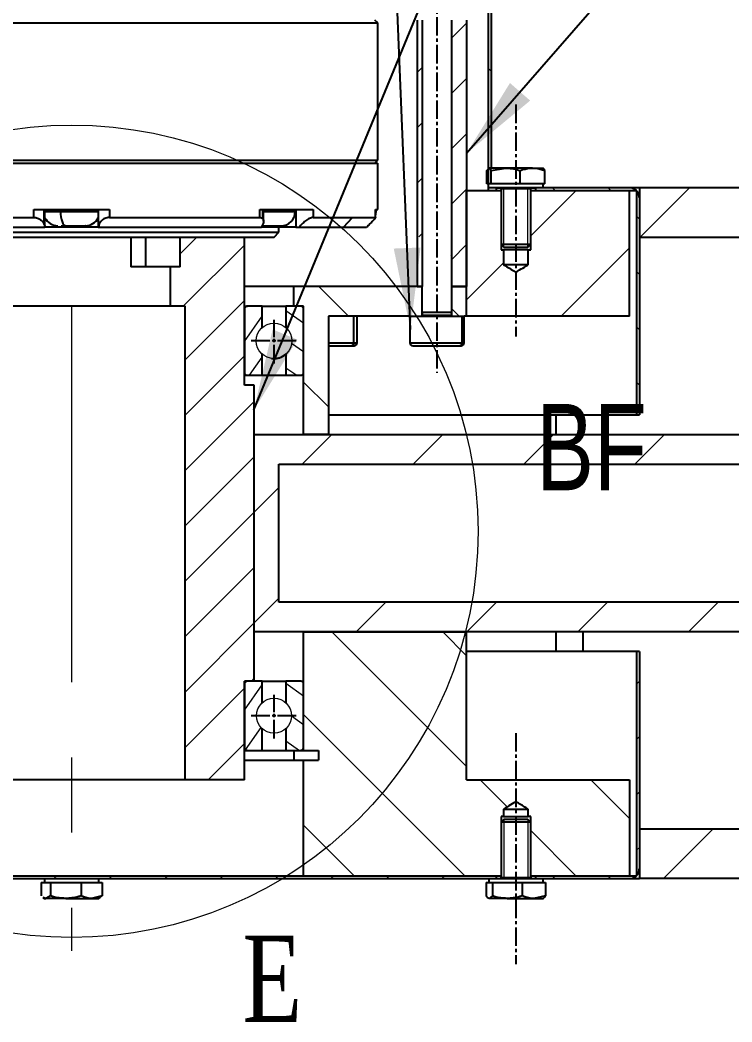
# Model space of a CAD drawing. Header units: millimetres. Extents: x -15 to 1174, y 15 to 856.
# Drawn here: x 332.3 to 361.14, y 386.44 to 427.05 of the extents above; entities that cross this region are included whole.
import ezdxf

# ---------------------------------------------------------------- set-up
doc = ezdxf.new("R2010")
doc.units = ezdxf.units.MM
doc.linetypes.add('CENTER2', pattern=[1.125, 0.75, -0.125, 0.125, -0.125])
doc.linetypes.add('CENTERX2', pattern=[20.319999999999997, 12.7, -2.54, 2.54, -2.54])
doc.layers.get('0').update_dxf_attribs({"lineweight": 25})
doc.layers.add('netmanh', color=7, linetype='Continuous', lineweight=15)
doc.styles.add('SLDTEXTSTYLE0', font='TXT', dxfattribs={"width": 0.75})
doc.dimstyles.new('SLDDIMSTYLE0', dxfattribs={"dimtxt": 0.18, "dimasz": 3.302, "dimexe": 0, "dimexo": 0.0625, "dimgap": 0, "dimtad": 0, "dimtih": 1, "dimtoh": 1, "dimdec": 0, "dimrnd": 1e-09, "dimzin": 0, "dimdsep": 46, "dimtxsty": 'Standard', "dimsah": 1, "dimcen": 0.09, "dimadec": 0, "dimazin": 0, "dimtfac": 3.302, "dimtdec": 0, "dimtofl": 0, "dimtmove": 0, "dimatfit": 3, "dimfxl": 1, "dimfrac": 2, "dimtolj": 1, "dimtzin": 0, "dimarcsym": 0})
pattern_1 = [(55, (-5.219916943133285e-08, 7.827604668214576), (-0.7802423221852646, 0.5463315556243713), [])]
pattern_2 = [(145, (-5.219916943133285e-08, 7.827604668214576), (-0.5463315556243713, -0.7802423221852646), [])]

# ---------------------------------------------------------------- blocks, each defined once
blk = doc.blocks.new('SW_HATCH_1')
at = {"color": 0, "linetype": 'Continuous', "lineweight": 18}
for p, q in [((194.4983882761904, 44.07909824828062), (195.0987067140868, 44.67941668617694)), ((193.0987049555251, 42.67941492761503), (193.2990499745497, 42.87975994663957)), ((196.0987074566513, 42.73173483730641), (195.9787073728625, 42.85173492109512)), ((194.4983882911617, 41.83403423298471), (195.0987067290582, 42.43435267088107)), ((193.0987049704965, 40.43435091231941), (193.2990499895212, 40.63469593134423)), ((194.4983883061331, 39.58897021768885), (195.0987067440297, 40.18928865558561)), ((193.0987049854679, 38.18928689702371), (193.2990500044926, 38.38963191604837)), ((194.4983883211047, 37.34390620239321), (195.0987067590012, 37.94422464028981)), ((197.6983883299504, 36.05377815070606), (199.524611509794, 37.88000133054993)), ((198.7053769386038, 37.88000132508679), (198.585376939404, 38.00000132428653)), ((200.9504409538992, 37.88000134005835), (200.8304409546995, 38.00000133925809)), ((202.1347395877407, 36.00000134796031), (204.1347396010782, 38.00000136129756)), ((202.0987105419792, 36.7317317519784), (201.9787104959253, 36.85173179803223)), ((193.1693815823147, 36.01489946360313), (193.2990500194639, 36.14456790075226)), ((183.4989358766266, 35.32470987898829), (184.1742257941096, 35.99999979646906)), ((183.6192898206757, 33.19999979276824), (186.0986908269121, 35.67940079900793)), ((194.4983883360761, 35.09884218709698), (195.0987067739726, 35.69916062499347)), ((198.9347395663951, 32.80000132661625), (201.6987103970749, 35.56397215729582)), ((195.0987067889461, 33.45409660970172), (196.5991162443637, 34.95450606511944)), ((202.0987105569506, 34.4866677067399), (201.9787105108967, 34.60666775279371)), ((190.3149928129519, 32.80000126913474), (189.1149928209542, 34.00000126113244)), ((183.6986760662191, 31.03432200804751), (186.0986908418836, 33.43433678371201)), ((194.8051208435436, 32.80000129907762), (194.5083937760402, 33.09672836658099)), ((202.0987105719221, 32.24160366150121), (201.978710525868, 32.36160370755522)), ((183.6986760811906, 28.78925799275143), (186.098690856855, 31.18927276841586)), ((189.4987001391078, 29.12616588244429), (188.4986981024367, 30.12616791911539)), ((202.0987105868936, 29.99653961626225), (201.9787105408396, 30.1165396623161)), ((183.698676096162, 26.54419397745539), (186.498692401623, 29.34421028291634)), ((188.4446114359131, 26.80000125666647), (189.6446114439155, 28.00000126466885)), ((192.9347395263901, 26.80000128660927), (194.1347395343923, 28.00000129461158)), ((197.4248676168677, 26.80000131655218), (198.6248676248699, 28.00000132455448)), ((201.9149957073453, 26.80000134649511), (203.1149957153475, 28.00000135449737)), ((183.6986761111333, 24.29912996215955), (186.4986924165944, 27.09914626762059)), ((186.4986924315643, 24.85408225232173), (187.498695617526, 25.85408543828329)), ((183.6986761261048, 22.05406594686392), (186.4986924315658, 24.85408225232496)), ((183.6986761410762, 19.80900193156772), (186.4986924465373, 22.60901823702905)), ((186.4986924615071, 20.36395422173037), (187.498695647469, 21.36395740769221)), ((190.6248675715214, 20.00000127120581), (191.8248675795236, 21.20000127920805)), ((195.1149956619987, 20.00000130114853), (196.3149956700009, 21.20000130915082)), ((199.6051237524765, 20.00000133109153), (200.8051237604786, 21.20000133909371)), ((204.0952518429534, 20.00000136103433), (205.2952518509556, 21.2000013690366)), ((183.6986761560478, 17.56393791627229), (186.4986924615087, 20.36395422173327)), ((195.0987069150376, 14.54590298544533), (189.6446086358187, 20.00000126466423)), ((195.0987068850947, 19.03603107592302), (194.1347366664108, 20.000001294607)), ((186.3798020812236, 17.99999981117723), (186.4986924764802, 18.11889020643734)), ((201.9787106224171, 17.88346014050018), (202.0987106668705, 18.00346018495348)), ((183.6986761710192, 15.31887390097631), (186.0986909466836, 17.71888867664088)), ((195.0344805393414, 10.12000130060708), (188.4986981922654, 16.65578364768277)), ((184.624866099788, 13.99999979947428), (186.0986909616552, 15.47382466134503)), ((201.9787106373884, 15.63839612520411), (202.0987106818421, 15.7583961696578)), ((196.7403027703122, 12.90430713017077), (195.6446085958071, 14.00000130467586)), ((201.6987105513062, 12.43602740971154), (200.1347366263992, 14.00000133461865)), ((201.97871065236, 13.3933321099081), (202.0987106968134, 13.51333215436147)), ((190.5443525087497, 10.12000127066421), (188.4986982222082, 12.16565555720561)), ((199.5246085699332, 10.1200013305499), (197.6983884896693, 11.94622141081358)), ((203.0755079572227, 10.00000135423411), (205.0755079705592, 12.00000136757103)), ((201.9787106673312, 11.14826809461234), (202.0987107117848, 11.26826813906601)), ((178.37980345959, 10.00000118954373), (178.4998034603902, 10.12000119034396)), ((180.6248675048288, 10.00000120451517), (180.7448675056288, 10.12000120531529)), ((182.8699315500673, 10.0000012194866), (182.9899315508674, 10.12000122028678)), ((185.1149955953059, 10.00000123445799), (185.2349955961063, 10.12000123525827)), ((187.3600596405445, 10.00000124942945), (187.4800596413448, 10.12000125022971)), ((189.6051236857837, 10.00000126440091), (189.725123686584, 10.12000126520117)), ((191.8501877310222, 10.00000127937237), (191.9701877318223, 10.12000128017256)), ((194.0952517762608, 10.00000129434383), (194.215251777061, 10.12000129514401)), ((198.5853798667385, 10.00000132428659), (198.7053798675387, 10.12000132508681)), ((200.8304439119768, 10.00000133925809), (200.9504439127771, 10.12000134005836))]:
    blk.add_line(p, q, dxfattribs=at)
blk = doc.blocks.new('*U50')
at = {"color": 0, "linetype": 'CENTER2', "transparency": 16777216}
blk.add_line((-3.12089074884431e-08, 4.680000000000007), (3.120896433186196e-08, -4.680000000000007), dxfattribs=at)
blk = doc.blocks.new('*U51')
at = {"color": 0, "linetype": 'CENTER2', "transparency": 16777216}
blk.add_line((-5.933393703693555e-08, 8.89749999999998), (5.933388019351669e-08, -8.897500000000036), dxfattribs=at)
blk = doc.blocks.new('*U52')
at = {"color": 0, "linetype": 'CENTER2', "transparency": 16777216}
blk.add_line((-3.130899811283565e-08, 4.694999999999993), (3.130905495625451e-08, -4.694999999999993), dxfattribs=at)
blk = doc.blocks.new('*U55')
at = {"color": 0, "linetype": 'CENTER2', "transparency": 16777216}
for p, q in [((0, 0.1420016143087886), (0, 0.8442973137208853)), ((-0.9242870429967307, 0), (-0.1420016143087885, 0)), ((0.1420016143087886, 0), (0.9242870429967307, 0)), ((0, -0.9242870429967307), (0, -0.1420016143087885))]:
    blk.add_line(p, q, dxfattribs=at)
at = {"color": 0, "linetype": 'Continuous', "transparency": 16777216}
for p, q in [((-0.0710008071543943, 0), (0.0710008071543943, 0)), ((0, -0.0710008071543943), (0, 0.0710008071543943))]:
    blk.add_line(p, q, dxfattribs=at)
blk = doc.blocks.new('*U56')
at = {"color": 0, "linetype": 'CENTER2', "transparency": 16777216}
for p, q in [((0, 0.1420016143087886), (0, 0.8442973137208853)), ((-0.9242870429967307, 0), (-0.1420016143087885, 0)), ((0.1420016143087886, 0), (0.9242870429967307, 0)), ((0, -0.9242870429967307), (0, -0.1420016143087885))]:
    blk.add_line(p, q, dxfattribs=at)
at = {"color": 0, "linetype": 'Continuous', "transparency": 16777216}
for p, q in [((-0.0710008071543943, 0), (0.0710008071543943, 0)), ((0, -0.0710008071543943), (0, 0.0710008071543943))]:
    blk.add_line(p, q, dxfattribs=at)

msp = doc.modelspace()

# ---------------------------------------------------------------- hatches: boundary and pattern name
at = {"layer": 'netmanh'}
h = msp.add_hatch(dxfattribs=at)
h.set_pattern_fill('ANSI31', color=256, scale=0.3, angle=10)
h.set_pattern_definition(pattern_1)
edge = h.paths.add_edge_path()
edge.add_spline(control_points=[(341.3923607599484, 412.7668085531325), (341.3932870849884, 412.7554314359406), (341.39490048869, 412.7356156237793), (341.4079983757425, 412.7047378635096), (341.4299931716363, 412.6763534302605), (341.4645838318855, 412.6542808500025), (341.4938257223897, 412.6471820648711), (341.5098075573989, 412.6468600134033), (341.5123612385663, 412.6468085539327)], knot_values=[0, 0, 0, 0, 0.1810804035291922, 0.3153923091315161, 0.5299909788784848, 0.7445896234330904, 0.9591888748542879, 1, 1, 1, 1], degree=3, periodic=0)
edge.add_line((341.5123612385664, 412.6468085539327), (342.112363404837, 412.6468085579339))
edge.add_line((342.112363404837, 412.6468085579339), (342.112363399077, 413.5105451740166))
edge.add_arc((342.5923891018155, 414.0468085611349), 0.7197243192036336, 180, 228.1673065642673, ccw=False)
edge.add_arc((342.5923891018155, 414.0468085611349), 0.7197243192036337, 131.8326941998871, 180, ccw=False)
edge.add_line((342.1123633919249, 414.5830719418511), (342.1123633861648, 415.4468085579339))
edge.add_line((342.1123633861648, 415.4468085579339), (341.5123612198943, 415.4468085539327))
edge.add_spline(control_points=[(341.5123612198943, 415.4468085539327), (341.5043903857448, 415.4463359007314), (341.482975706078, 415.4450660566087), (341.4545699781736, 415.4336454299421), (341.4261438105788, 415.4124954733886), (341.4043197283826, 415.3839458299283), (341.3935054415714, 415.3521368038793), (341.3926294758787, 415.3327546915259), (341.3923607428768, 415.3268085531325)], knot_values=[0, 0, 0, 0, 0.1271953383486719, 0.3417267722267673, 0.4759997344293597, 0.6905294123276, 0.9050591127815247, 1, 1, 1, 1], degree=3, periodic=0)
edge.add_line((341.3923607428768, 415.3268085531325), (341.3923607599484, 412.7668085531325))
h = msp.add_hatch(dxfattribs=at)
h.set_pattern_fill('ANSI31', color=256, scale=0.3, angle=100)
h.set_pattern_definition(pattern_2)
edge = h.paths.add_edge_path()
edge.add_spline(control_points=[(343.7923679812966, 415.3268085691371), (343.7922953799591, 415.3298585693687), (343.7919031651098, 415.3463356126483), (343.785527280943, 415.3710365862094), (343.7679821132949, 415.4018572726133), (343.7423481677827, 415.4269690863269), (343.7075775566047, 415.4439911344061), (343.6832386186207, 415.4459386959962), (343.6723677074959, 415.4468085683369)], knot_values=[0, 0, 0, 0, 0.04874320284186066, 0.2633258366719799, 0.3976289661651952, 0.6122124333972068, 0.8267958867127856, 1, 1, 1, 1], degree=3, periodic=0)
edge.add_line((343.6723677074958, 415.4468085683369), (343.3923670421842, 415.4468085664697))
edge.add_line((343.3923670421842, 415.4468085664697), (343.0723662292676, 415.4468085643358))
edge.add_line((343.0723662292676, 415.4468085643358), (343.0723662350247, 414.5834853275376))
edge.add_arc((342.5923891017877, 414.0468085611599), 0.7200000000000087, 48.134887136054886, 48.1921264135118, ccw=False)
edge.add_arc((342.592389197, 414.0471787141657), 0.7197243192036337, -0.029467126239126173, 48.11522703473207, ccw=False)
edge.add_arc((342.5923891018155, 414.0468085611349), 0.7197243192036336, -48.17249488473601, 0, ccw=False)
edge.add_line((343.07236624218, 413.5105017083159), (343.0723662479397, 412.6468085643357))
edge.add_line((343.0723662479396, 412.6468085643357), (343.672367726168, 412.646808568337))
edge.add_spline(control_points=[(343.672367726168, 412.646808568337), (343.6724665050508, 412.646808648664), (343.6859959349658, 412.6468196508079), (343.7131642291635, 412.6515118494066), (343.7489904862795, 412.6714827257761), (343.7728487618157, 412.6984524896351), (343.7883008090511, 412.7303589990976), (343.7923297665433, 412.7527143624714), (343.7923670972308, 412.766476363768), (343.7923679983681, 412.7668085691371)], knot_values=[0, 0, 0, 0, 0.001578958306334953, 0.2162649056657461, 0.4309508479785482, 0.6456364867927523, 0.7800049011141381, 0.9946894676537181, 1, 1, 1, 1], degree=3, periodic=0)
edge.add_line((343.7923679983683, 412.7668085691414), (343.7923679812966, 415.3268085691374))
h = msp.add_hatch(dxfattribs=at)
h.set_pattern_fill('ANSI31', color=256, scale=0.3, angle=10)
h.set_pattern_definition(pattern_1)
edge = h.paths.add_edge_path()
edge.add_spline(control_points=[(327.3924175450454, 400.1268084597725), (327.3914534555207, 400.1382695479388), (327.3893563108055, 400.1632003866889), (327.3715118445427, 400.1983139711573), (327.3424620699291, 400.2269448700498), (327.3076352585272, 400.2439884266767), (327.283303128924, 400.2459374723445), (327.272434960788, 400.2468070272569)], knot_values=[0, 0, 0, 0, 0.1826499615376712, 0.3973110295236437, 0.6119724438483003, 0.8266346592554193, 0.9999049039311774, 0.9999049039311774, 0.9999049039311774, 0.9999049039311774], degree=3, periodic=0)
edge.add_line((327.2724349607878, 400.2468070272569), (326.9924160118572, 400.2468070253896))
edge.add_line((326.9924160118572, 400.2468070253896), (326.6724149001569, 400.246808454971))
edge.add_line((326.6724149001569, 400.246808454971), (326.6724149060042, 399.3699719093524))
edge.add_arc((326.1924029704149, 398.8468084517701), 0.7100080715439431, 0, 47.463055728941924, ccw=False)
edge.add_arc((326.1924029704149, 398.8468084517701), 0.710008071543943, -47.46305496477828, 0, ccw=False)
edge.add_line((326.6724149129817, 398.3236450005897), (326.672414918829, 397.446808454971))
edge.add_line((326.672414918829, 397.446808454971), (327.2724170850996, 397.4468084589722))
edge.add_spline(control_points=[(327.2724170850996, 397.4468084589722), (327.2750303656843, 397.4468623273636), (327.2910718080691, 397.4471929947641), (327.3203645510966, 397.4543485934841), (327.3549123579083, 397.4764925902366), (327.3800295639268, 397.5088817483684), (327.3911939750308, 397.5409022792175), (327.3921230857537, 397.5605737112019), (327.392417562117, 397.5668084597724)], knot_values=[0, 0, 0, 0, 0.04177469581402827, 0.2564310851087662, 0.4710874092444948, 0.6857431617780547, 0.9003980811128233, 1, 1, 1, 1], degree=3, periodic=0)
edge.add_line((327.392417562117, 397.5668084597724), (327.3924175450454, 400.1268084597725))
edge = h.paths.add_edge_path()
edge.add_line((342.1123634875277, 400.2468085579339), (341.7923623758274, 400.2468085557999))
edge.add_line((341.7923623758273, 400.2468085557999), (341.7923623758273, 400.2468071240845))
edge.add_line((341.7923623758273, 400.2468071240845), (341.5122918685895, 400.2468071222168))
edge.add_spline(control_points=[(341.51229186859, 400.2468071222168), (341.5097017390934, 400.2467537236838), (341.4936835863341, 400.2464183968065), (341.4644138552601, 400.2392684194207), (341.4298660484482, 400.2171244226683), (341.4047488424297, 400.1847352645366), (341.393584431326, 400.1527147336874), (341.3926553206029, 400.133043301703), (341.3923608442396, 400.1268085531325)], knot_values=[0.0003700794232420866, 0.0003700794232420866, 0.0003700794232420866, 0.0003700794232420866, 0.04177469581402695, 0.256431085108795, 0.4710874092444167, 0.685743161778085, 0.9003980811127293, 1, 1, 1, 1], degree=3, periodic=0)
edge.add_line((341.3923608441636, 400.1268085518213), (341.3923608612352, 397.5668085539743))
edge.add_spline(control_points=[(341.3923608613112, 397.5668085531324), (341.3933249508358, 397.5553474649662), (341.395422095551, 397.530416626216), (341.413266561814, 397.4953030417475), (341.4423163364274, 397.466672142855), (341.4771486438907, 397.4496258965639), (341.5014872068914, 397.4476785855415), (341.512361339929, 397.4468085539327)], knot_values=[0, 0, 0, 0, 0.1826499615376131, 0.3973110295235907, 0.6119724438480322, 0.8266346592555929, 1, 1, 1, 1], degree=3, periodic=0)
edge.add_line((341.512361339929, 397.4468085539327), (342.1123635061996, 397.4468085579338))
edge.add_line((342.1123635061997, 397.4468085579338), (342.1123635003525, 398.3236451035527))
edge.add_arc((342.5923649184149, 398.8468085611348), 0.7100009610494482, 180, 227.463681119651, ccw=False)
edge.add_arc((342.5923649184149, 398.8468085611348), 0.7100009610494481, 132.5363196445205, 180, ccw=False)
edge.add_line((342.1123634933749, 399.3699720123149), (342.1123634875277, 400.2468085579339))
h = msp.add_hatch(dxfattribs=at)
h.set_pattern_fill('ANSI31', color=256, scale=0.3, angle=100)
h.set_pattern_definition(pattern_2)
edge = h.paths.add_edge_path()
edge.add_spline(control_points=[(343.7923680826593, 400.1268085691372), (343.7914039917064, 400.1382696767681), (343.7893068441429, 400.163200554783), (343.7714623539858, 400.1983141847446), (343.7424125530365, 400.2269450857171), (343.7075803110964, 400.2439912542945), (343.6832418514823, 400.2459385480022), (343.6723678088588, 400.2468085683369)], knot_values=[0, 0, 0, 0, 0.1826504270879364, 0.3973119931997607, 0.611973747585599, 0.8266359467807852, 1, 1, 1, 1], degree=3, periodic=0)
edge.add_line((343.6723678088588, 400.2468085683369), (343.0723663306303, 400.2468085643358))
edge.add_line((343.0723663306303, 400.2468085643358), (343.0723663364774, 399.3699720187167))
edge.add_arc((342.5923649184149, 398.8468085611348), 0.7100009610494482, 0, 47.46368111963801, ccw=False)
edge.add_arc((342.5923649184149, 398.8468085611348), 0.7100009610494481, -47.46368035546021, 0, ccw=False)
edge.add_line((343.0723663434551, 398.3236451099548), (343.0723663493025, 397.4468085643357))
edge.add_line((343.0723663493025, 397.4468085643357), (343.6723678275308, 397.4468085683369))
edge.add_spline(control_points=[(343.6723678275308, 397.4468085683369), (343.6749811597513, 397.4468624389824), (343.6910226126518, 397.4471931139022), (343.7203153140937, 397.4543487540765), (343.7548629937808, 397.4764927381796), (343.7799801209759, 397.508881860563), (343.7911445121727, 397.5409023723807), (343.7920736229451, 397.5605738101231), (343.792368099731, 397.5668085691371)], knot_values=[0, 0, 0, 0, 0.04177555592739293, 0.2564314661374318, 0.4710873107138844, 0.685742808207448, 0.9003978313681137, 1, 1, 1, 1], degree=3, periodic=0)
edge.add_line((343.792368099731, 397.5668085691371), (343.7923680826594, 400.1268085691369))

# ---------------------------------------------------------------- linework, layer by layer
at = {"color": 7, "linetype": 'Continuous', "lineweight": 25}
for p, q in [((351.2723771178541, 448.1268086190184), (351.272377304575, 420.1268086190183)), ((351.3923772027099, 447.8468086198186), (351.3923773814283, 421.0468086198185)), ((329.4720706027338, 426.9268084736414), (346.7923890159242, 426.9268085891429)), ((346.792389015924, 426.9268085891431), (346.6723890151233, 427.0468085883433)), ((346.7923890530014, 421.3668085891426), (346.7923890159242, 426.9268085891429)), ((348.3923748399434, 427.0468085998127), (348.3923749119643, 416.2468085998127)), ((348.5927198603041, 427.0468086011489), (348.5927199323251, 416.2468086011488)), ((349.7920581700092, 427.0368086091466), (349.8020635965531, 427.0468086092134)), ((349.7920582419634, 416.2468086091467), (349.7920581700092, 427.0368086091466)), ((350.3923766118423, 427.0468086131499), (350.3923766838633, 416.2468086131499)), ((329.4720706398109, 421.3668084736411), (346.7923890530014, 421.3668085891426)), ((329.472070640611, 421.2468084736412), (346.7923890538018, 421.2468085891426)), ((346.6723890538017, 421.2468085883424), (346.7923890530014, 421.3668085891426)), ((346.7923890663386, 419.3668085891427), (346.7923890538017, 421.2468085891426)), ((351.2181722194108, 420.948560581432), (351.3020176322128, 421.0468086192159)), ((351.2181722230235, 420.4068086186568), (351.2181722194108, 420.948560581432)), ((351.9729714638602, 421.0468086236904), (351.3020176322128, 421.0468086192159)), ((351.3858630463254, 420.9485605825503), (351.9729714638602, 421.0468086236904)), ((351.3858630499381, 420.406808619775), (351.3858630463254, 420.9485605825503)), ((353.0633428867829, 421.0468086309614), (351.9729714638602, 421.0468086236904)), ((352.560079886318, 420.4068086276054), (352.5600798827054, 420.9485605903807)), ((353.0633428867829, 421.0468086309614), (353.4923878024834, 421.0468086338226)), ((353.5666058921709, 420.9485605970928), (353.4827604780583, 421.0468086337584)), ((353.5666058957836, 420.4068086343175), (353.5666058921709, 420.9485605970928)), ((351.2722060326636, 420.4068086190171), (351.2181722230235, 420.4068086186568)), ((351.3020176364807, 420.4068086192159), (351.2853288966157, 420.4068086191046)), ((351.3858630499381, 420.406808619775), (351.3020176364807, 420.4068086192159)), ((351.9729714681281, 420.4068086236903), (351.3858630499381, 420.406808619775)), ((352.560079886318, 420.4068086276054), (351.9729714681281, 420.4068086236903)), ((353.0633428910508, 420.4068086309615), (352.560079886318, 420.4068086276054)), ((353.5666058957836, 420.4068086343175), (353.0633428910508, 420.4068086309615)), ((353.4923890604705, 420.2468086338226), (353.4923890594035, 420.4068086338226)), ((350.392376691866, 415.0468086131499), (350.3923766579895, 420.1268086131499)), ((351.7827144796167, 420.1268086224216), (350.3923766579895, 420.1268086131499)), ((351.5926371659317, 420.1268086211541), (351.272377304575, 420.1268086190183)), ((353.4923890604706, 420.2468086338226), (351.2923890604706, 420.2468086191518)), ((351.5926371651981, 420.236808621154), (351.5926371659317, 420.1268086211541)), ((351.7788465736478, 420.2368086223958), (351.5926371651981, 420.2368086211541)), ((351.7827144796167, 420.1268086224216), (351.79271990629, 420.1168086224883)), ((351.7923890612708, 420.1268086224861), (351.7827144796167, 420.1268086224216)), ((351.7923890607373, 420.2068086224861), (351.7923890613375, 420.1168086224861)), ((352.9923890607372, 420.2068086304884), (351.7923890607373, 420.2068086224861)), ((351.79271990629, 420.1168086224883), (351.792719922228, 417.7268086224883)), ((352.9920582163968, 420.1168086304862), (353.0020636429368, 420.1268086305529)), ((352.9920582323347, 417.7268086304862), (352.9920582163968, 420.1168086304862)), ((352.9923890613375, 420.1168086304884), (352.9923890607373, 420.2068086304884)), ((353.0020636429368, 420.126808630553), (352.9923890612708, 420.1268086304884)), ((356.9923802801883, 420.1268086571627), (353.0020636429368, 420.1268086305529)), ((353.1921409558763, 420.2368086318205), (353.0059315474267, 420.2368086305788)), ((353.1921409566099, 420.1268086318205), (353.1921409558763, 420.2368086318205)), ((357.272380387626, 420.12680865903), (353.1921409566099, 420.1268086318205)), ((356.9923802793645, 420.2468086571628), (353.4922086339001, 420.2468086338214)), ((356.9923803140648, 415.0468086571627), (356.9923802801883, 420.1268086571627)), ((357.3923804320794, 420.2468086598327), (357.0270676340091, 420.2468086573966)), ((357.272380387626, 420.12680865903), (357.2723804481768, 411.04680865903)), ((453.1923890604697, 420.2468092986847), (357.3923804320794, 420.2468086598327)), ((357.3923804320794, 420.2468086598327), (357.3923804454167, 418.2468086598327)), ((357.3923804347469, 419.8468086598302), (357.3923804934306, 411.0468086598303)), ((332.8640238276545, 419.3668084962608), (335.920754301735, 419.3668085166448)), ((332.8640238297885, 419.0468084962607), (332.8640238276545, 419.3668084962608)), ((333.2804879955215, 418.7651467220858), (333.2804879915093, 419.366808499038)), ((333.3133259369296, 418.646808499257), (333.3133259321281, 419.3668084992569)), ((333.3133259326617, 419.286808499257), (333.94003721126, 419.2868085034362)), ((333.94003721126, 419.2868085034362), (333.9400372107266, 419.3668085034362)), ((333.94003721126, 419.2868085034362), (335.4714521979007, 419.2868085136487)), ((335.4714521973672, 419.3668085136486), (335.4714522021686, 418.6468085136486)), ((335.920754301735, 419.3668085166448), (335.920754303869, 419.0468085166448)), ((342.0129387822443, 419.3668085572709), (344.1743736290001, 419.3668085716845)), ((342.0129387843782, 419.0468085572709), (342.0129387822443, 419.3668085572709)), ((342.1342766596931, 418.9991550362295), (342.1342766572412, 419.3668085580801)), ((342.167114601014, 418.8938671819996), (342.1671145978601, 419.3668085582991)), ((342.1671145983936, 419.2868085582991), (343.4519850151032, 419.2868085668673)), ((343.4519850151036, 419.2868085668673), (343.45198501457, 419.3668085668673)), ((343.481547514196, 419.3668085670644), (343.4815475189974, 418.6468085670645)), ((344.1743736290001, 419.3668085716845), (344.1743736311339, 419.0468085716845)), ((346.6978390661096, 419.3668085885122), (346.7923890663386, 419.3668085891427)), ((346.6978390682434, 419.0468085885124), (346.6978390661096, 419.3668085885122)), ((346.7008890682878, 419.0412737798525), (346.7008890661169, 419.3668085885326)), ((346.7008890666505, 419.2868085885323), (346.7323890668719, 419.2868085887424)), ((346.7323890668721, 419.2868085887426), (346.7323890663386, 419.3668085887425)), ((329.4720706552822, 419.0468084736412), (332.8640238297885, 419.0468084962607)), ((335.920754303869, 419.0468085166448), (342.0129387843782, 419.0468085572709)), ((344.174373631134, 419.0468085716846), (345.7744129092848, 419.0468085823545)), ((345.4072508525711, 418.646808579906), (345.7744129092849, 419.0468085823545)), ((345.7744129092848, 419.0468085823545), (346.6978390682434, 419.0468085885124)), ((326.7062565468462, 418.6468084551971), (333.3110425028904, 418.6468084992417)), ((331.0592701474092, 418.4468084842254), (342.7923890724738, 418.4468085624683)), ((333.3133259369297, 418.646808499257), (333.3110425028904, 418.6468084992417)), ((334.8844209109629, 418.6468085097338), (333.3133259369296, 418.646808499257)), ((335.4737356361968, 418.6468085136639), (334.8844209109629, 418.6468085097338)), ((335.4737356361968, 418.6468085136639), (335.4714522021687, 418.6468085136486)), ((335.4737356361968, 418.6468085136639), (342.0785215929719, 418.6468085577084)), ((342.8040168606905, 418.6468085625461), (342.0737626751658, 418.6468085576764)), ((342.5923890738073, 418.2468085611345), (342.7923890724736, 418.4468085624681)), ((342.7923890724738, 418.4468085624684), (342.7923890711401, 418.6468085624684)), ((343.4815475189974, 418.6468085670645), (342.8040168606905, 418.6468085625461)), ((343.4815475189976, 418.6468085670645), (343.6077765733417, 418.6468085679061)), ((343.6077765733417, 418.6468085679061), (345.4072508525711, 418.646808579906)), ((345.4072508525711, 418.646808579906), (346.3435684940721, 418.6468085861497)), ((331.1386301231491, 418.2468084847546), (342.5923890738076, 418.2468085611347)), ((336.7926057221537, 418.2468085224586), (336.792605730156, 417.0468085224585)), ((337.3958058727604, 417.0468085264811), (337.3958058647582, 418.2468085264811)), ((338.7926057786835, 417.0468085357957), (338.7926057706811, 418.2468085357958)), ((341.3923607633401, 412.246807121417), (341.3923607233286, 418.246807121417)), ((351.7923890757269, 417.959008622486), (352.7583638929891, 417.9590086289277)), ((351.7927199206817, 417.9586777775356), (351.9045890764752, 417.8468086232343)), ((352.7583638929891, 417.9590086289277), (352.9923890757269, 417.9590086304884)), ((352.8801890764752, 417.8468086297402), (352.9920582307884, 417.9586777855454)), ((357.3923804454167, 418.2468086598327), (449.9923890738069, 418.2468092773452)), ((349.7372308753903, 417.4971465904439), (349.7372498002078, 417.4971524370691)), ((349.7372498002079, 417.4971465904441), (349.7372498002078, 417.4971524370691)), ((351.792719922228, 417.7268086224883), (351.8927861394172, 417.7268086231556)), ((351.8927861394172, 417.7268086231556), (351.8927861434184, 417.1268086231556)), ((352.8919920151454, 417.7268086298188), (351.8927861394172, 417.7268086231556)), ((351.9045890764752, 417.8468086232343), (352.6899266029094, 417.8468086284714)), ((352.6899266029094, 417.8468086284714), (352.8801890764752, 417.8468086297402)), ((352.8919920191465, 417.1268086298189), (352.8919920151454, 417.7268086298188)), ((352.8919920151454, 417.7268086298188), (352.9920582323347, 417.7268086304862)), ((352.8919920191465, 417.1268086298189), (351.8927861434186, 417.1268086231556)), ((337.3958058727604, 417.0468085264811), (336.7926057301561, 417.0468085224584)), ((338.7926057786835, 417.0468085357956), (337.3958058727604, 417.0468085264811)), ((338.3923394789342, 415.4468071014111), (338.3923394682645, 417.0468085331264)), ((343.3923670368495, 416.2468085664697), (341.3923607366658, 416.2468085531325)), ((343.3923670421842, 415.4468085664697), (343.3923670368495, 416.2468085664697)), ((348.5827145057146, 416.246808601082), (343.3923670368495, 416.2468085664697)), ((348.3923749119643, 416.2468085998127), (348.5927199323251, 416.2468086011488)), ((348.5827145057146, 416.246808601082), (348.5827145135401, 415.0733564535469)), ((349.7920582419634, 416.2468086091467), (350.3923766838633, 416.2468086131499)), ((349.8020636763996, 415.073356461676), (349.8020636685743, 416.2468086092134)), ((350.3923766838637, 416.2468086131499), (349.8020636685743, 416.2468086092134)), ((350.392376691866, 415.0468086131499), (350.3923766838637, 416.2468086131499)), ((338.3923394789342, 415.4468071014111), (330.3924387060249, 415.4468070480629)), ((338.9923459503315, 415.4468071054122), (338.3923394789342, 415.4468071014111)), ((338.9923460783685, 396.2468071054122), (338.9923459503315, 415.4468071054122)), ((341.3923607420006, 415.4468085531325), (341.5123612198943, 415.4468085539327)), ((342.1123633861648, 415.4468085579339), (341.5123612198943, 415.4468085539327)), ((342.1123633919249, 414.5830719418511), (342.1123633861648, 415.4468085579339)), ((342.1123633861648, 415.4468085579339), (343.0723662292676, 415.4468085643358)), ((343.0723662292676, 415.4468085643358), (343.0723662350272, 414.5831154203557)), ((343.6723677074959, 415.4468085683369), (343.0723662292676, 415.4468085643358)), ((343.7923679804964, 415.4468085691371), (343.3923670421842, 415.4468085664697)), ((343.7923680151732, 410.2468085691372), (343.7923679804964, 415.4468085691371)), ((341.3923607428768, 415.3268085531325), (341.3923607599484, 412.7668085531325)), ((343.7923679983681, 412.7668085691371), (343.7923679812966, 415.3268085691371)), ((344.7923700131662, 415.0468085758057), (344.7923700451755, 410.2468085758057)), ((348.0925695211977, 415.0468085978134), (344.7923700131662, 415.0468085758057)), ((345.8250503168863, 413.9668085826922), (345.8250503096845, 415.0468085826922)), ((345.9575694653073, 413.9668085835767), (345.9575694581052, 415.0468085835766)), ((348.0923890951466, 415.0468085978129), (348.0923891023488, 413.9668085978129)), ((348.0923890951467, 415.0468085978122), (350.2162134776917, 415.0468086119751)), ((348.5841112613427, 415.0798626739847), (348.5827145135337, 415.074305111671)), ((348.606989094061, 415.2096093158103), (348.584111261343, 415.0798626739847)), ((348.584111261343, 415.0798626739847), (349.7585433470935, 415.0798626818166)), ((348.606989094061, 415.2096093158106), (348.6069890940646, 415.2090685880256)), ((348.6070755742408, 415.2096093158109), (349.7777890940611, 415.2096093236179)), ((349.7585433470935, 415.0798626818166), (349.8006669285095, 415.0798626820973)), ((349.8006669285095, 415.0798626820974), (349.7777890940609, 415.2096093236179)), ((349.8020636763933, 415.0743051197998), (349.8006669285093, 415.0798626820973)), ((350.2162134776917, 415.0468086119751), (350.2923890951467, 415.0468086124831)), ((350.2162134848935, 413.9668086119751), (350.2162134776917, 415.0468086119751)), ((350.392376691866, 415.0468086131499), (350.2922086690959, 415.0468086124819)), ((350.2923891023487, 413.9668086124839), (350.2923890951466, 415.0468086124837)), ((356.9923803140648, 415.0468086571627), (350.392376691866, 415.0468086131499)), ((344.7923700203684, 413.9668085758057), (345.8250503168863, 413.9668085826922)), ((344.7923700211686, 413.8468085758058), (345.71950695206, 413.8468085819886)), ((345.71950695206, 413.8468085819886), (345.8375694661077, 413.8468085827758)), ((345.8250503168863, 413.9668085826922), (345.9575694653073, 413.966808583576)), ((348.0923891023488, 413.9668085978122), (350.2162134848935, 413.9668086119751)), ((348.212389103149, 413.8468085986124), (350.1045235530528, 413.8468086112305)), ((350.1045235530528, 413.8468086112305), (350.172389103149, 413.8468086116829)), ((350.2162134848935, 413.9668086119751), (350.2923891023487, 413.9668086124831)), ((342.112363404837, 412.6468085579339), (342.112363399077, 413.5105451740166)), ((343.07236624218, 413.5105017083158), (343.0723662479396, 412.6468085643357)), ((341.3923607606728, 412.6468085531325), (341.5123612385663, 412.6468085539327)), ((341.5123612385663, 412.6468085539327), (342.112363404837, 412.6468085579339)), ((342.112363404837, 412.6468085579339), (343.0723662479396, 412.6468085643357)), ((343.0723662479396, 412.6468085643357), (343.672367726168, 412.646808568337)), ((341.7923622958042, 412.2468071240845), (341.3923607633401, 412.246807121417)), ((341.7923623758273, 400.2468071240845), (341.7923622958042, 412.2468071240845)), ((344.7923700398406, 411.0468085758058), (357.2723804481768, 411.04680865903)), ((354.0138059924153, 411.0468086372998), (354.0138059977502, 410.2468086373023)), ((355.1047042992338, 411.0468086445746), (355.1047043045687, 410.246808644577)), ((357.2723804481768, 411.04680865903), (357.3923804934306, 411.0468086598303)), ((341.7923623091414, 410.2468085558024), (449.9923891271557, 410.2468092773452)), ((341.7923623624902, 402.2468085558024), (341.7923623091414, 410.2468085558024)), ((344.7923700451755, 410.2468085758057), (343.7923680151732, 410.2468085691372)), ((342.7923655097741, 409.046808562471), (449.992389135158, 409.0468092773452)), ((342.7923655471183, 403.446808562471), (342.7923655097741, 409.046808562471)), ((449.9923891725022, 403.4468092773452), (342.7923655471183, 403.446808562471)), ((449.9923891805045, 402.2468092773452), (341.7923623624902, 402.2468085558024)), ((343.7923681005312, 397.4468085691371), (343.792368068522, 402.2468085691372)), ((343.792368068522, 402.2468085691372), (350.3923767772242, 402.24680861315)), ((350.3923768172358, 396.24680861315), (350.3923767772242, 402.24680861315)), ((354.013806051099, 402.2468086373023), (354.0138060564339, 401.4468086372998)), ((355.1047043579175, 402.2468086445771), (355.1047043632524, 401.4468086445746)), ((357.2723805121955, 401.4468086590299), (350.392376782559, 401.44680861315)), ((357.2723805121955, 401.4468086590299), (357.2723805727462, 392.36680865903)), ((357.3923805574491, 401.4468086598302), (357.2723805121955, 401.4468086590299)), ((357.3923805574491, 401.4468086598302), (357.3923806161329, 392.6468086598302)), ((341.3923608700378, 396.246807121417), (341.3923608433633, 400.246807121417)), ((341.7923623758273, 400.2468071240845), (341.3923608433633, 400.246807121417)), ((341.3923608442396, 400.1268085531325), (341.3923608613112, 397.5668085531324)), ((342.1123634875277, 400.2468085579339), (341.512361321257, 400.2468085539327)), ((342.1123634875277, 400.2468085579339), (343.0723663306303, 400.2468085643358)), ((342.1123634933749, 399.369972012315), (342.1123634875277, 400.2468085579339)), ((343.0723663306303, 400.2468085643358), (343.0723663364774, 399.3699720187169)), ((343.6723678088588, 400.2468085683369), (343.0723663306303, 400.2468085643358)), ((343.792368099731, 397.5668085691371), (343.7923680826593, 400.1268085691372)), ((342.1123635061997, 397.4468085579338), (342.1123635003524, 398.3236451035527)), ((343.0723663434551, 398.3236451099546), (343.0723663493025, 397.4468085643357)), ((341.3923608620354, 397.4468085531325), (341.512361339929, 397.4468085539327)), ((341.512361339929, 397.4468085539327), (342.1123635061997, 397.4468085579338)), ((342.1123635061997, 397.4468085579338), (343.0723663493025, 397.4468085643357)), ((343.0723663493025, 397.4468085643357), (343.6723678275308, 397.4468085683369)), ((343.3923671621595, 397.4468085664697), (343.392367164827, 397.0468085664697)), ((343.3923671621595, 397.4468085664697), (344.3923693671996, 397.4468085731383)), ((343.7923681005312, 397.4468085691371), (344.3923693672529, 397.4468085731383)), ((344.3923693671996, 397.4468085731383), (344.3923693698671, 397.0468085731383)), ((341.3923608647029, 397.0468085531325), (343.392367164827, 397.0468085664697)), ((343.392367164827, 397.0468085664697), (344.3923693698671, 397.0468085731383)), ((343.7923681344078, 392.3668085691371), (343.7923681031987, 397.0468085691372)), ((343.7923681031987, 397.0468085691372), (344.3923693699203, 397.0468085731383)), ((338.9923460783685, 396.2468071054122), (329.7924323626648, 396.2468070440617)), ((341.3923608700378, 396.246807121417), (338.9923460783685, 396.2468071054122)), ((350.3923768172358, 396.24680861315), (356.9923804394344, 396.2468086571628)), ((356.9923804394344, 396.2468086571628), (356.9923804653087, 392.3668086571628)), ((351.8927862937697, 394.7668086231556), (351.7927200763725, 394.7668086224883)), ((351.7927200763725, 394.7668086224883), (351.7927200923102, 392.3768086224883)), ((351.892786291772, 395.0663783136418), (351.8927862937697, 394.7668086231556)), ((351.892786291772, 395.0663783136418), (352.8919921650056, 395.0663783203051)), ((351.8927862937697, 394.7668086231556), (352.8919921670034, 394.7668086298189)), ((352.8919921670034, 394.7668086298189), (352.8919921650056, 395.0663783203051)), ((352.9920583844007, 394.7668086304862), (352.8919921670034, 394.7668086298189)), ((352.9920584003387, 392.3768086304862), (352.9920583844007, 394.7668086304862)), ((352.1996975567159, 394.5346086252025), (351.792389231935, 394.5346086224864)), ((351.9045892311871, 394.6468086232347), (351.7927200779186, 394.5349394684744)), ((352.2357308992338, 394.646808625443), (351.9045892311871, 394.6468086232347)), ((352.992389231935, 394.5346086304887), (352.1996975567159, 394.5346086252025)), ((352.8801892311869, 394.6468086297406), (352.2357308992338, 394.646808625443)), ((352.992058385947, 394.5349394764727), (352.8801892311869, 394.6468086297406)), ((449.9923892338533, 394.2468092773452), (357.392380605463, 394.2468086598327)), ((357.392380605463, 394.2468086598327), (357.3923806188003, 392.2468086598327)), ((317.1921411417302, 392.3668083917509), (351.5926373510521, 392.366808621154)), ((343.7923681344078, 392.3668085691371), (351.7827146657531, 392.3668086224215)), ((351.5926373510521, 392.366808621154), (351.5926373517856, 392.2568086211541)), ((351.7927200923102, 392.3768086224883), (351.7827146657531, 392.3668086224215)), ((351.7827146657532, 392.3668086224216), (351.7923892463912, 392.3668086224861)), ((351.7923892463244, 392.376808622486), (351.7923892469247, 392.2868086224865)), ((351.7923892469245, 392.2868086224865), (352.9923892469245, 392.2868086304888)), ((353.0020638270292, 392.3668086305528), (352.9920584003387, 392.3768086304862)), ((352.9923892469246, 392.2868086304888), (352.9923892463245, 392.3768086304884)), ((352.9923892463912, 392.3668086304884), (353.0020638270292, 392.3668086305529)), ((353.0020638270292, 392.3668086305528), (356.9923804653087, 392.3668086571628)), ((353.1921411417302, 392.3668086318205), (357.2723805727462, 392.36680865903)), ((353.1921411424637, 392.2568086318205), (353.1921411417302, 392.3668086318205)), ((317.492208820621, 392.2468083937522), (351.2925696737622, 392.2468086191533)), ((333.1526071178528, 392.0868084981848), (333.152607121466, 391.5450565354096)), ((333.1526071178528, 392.0868084981848), (333.3429646056453, 392.0868084994547)), ((333.2923892471914, 392.2468084991173), (333.2923892482584, 392.0868084991174)), ((333.3429646056453, 392.0868084994547), (333.5333220934369, 392.0868085007236)), ((333.5333220934369, 392.0868085007236), (333.53332209705, 391.5450565379483)), ((333.5333220934369, 392.0868085007236), (334.1532131586396, 392.0868085048575)), ((334.1532131586396, 392.0868085048575), (334.7731042238428, 392.0868085089915)), ((334.7731042238428, 392.0868085089915), (334.7731042274556, 391.5450565462161)), ((334.7731042238428, 392.0868085089915), (335.202637801253, 392.0868085118557)), ((335.202637801253, 392.0868085118557), (335.632171378664, 392.0868085147202)), ((335.4923892482584, 392.0868085137881), (335.4923892471915, 392.2468085137882)), ((335.632171378664, 392.0868085147202), (335.6321713822766, 391.545056551945)), ((351.1895029029228, 392.0868086184657), (351.1895029065359, 391.5450566556904)), ((351.1895029029228, 392.0868086184657), (351.3135904536396, 392.0868086192935)), ((351.2923892471914, 392.246808619152), (351.2923892482584, 392.0868086191521)), ((351.2923892471916, 392.2468086191521), (353.4923892471916, 392.246808633823)), ((351.3135904536396, 392.0868086192935), (351.4376780043553, 392.0868086201205)), ((351.4376780043553, 392.0868086201205), (351.4376780079685, 391.5450566573452)), ((351.4376780043553, 392.0868086201205), (352.039121177023, 392.0868086241314)), ((351.5926373517856, 392.2568086211541), (351.7788467602346, 392.2568086223957)), ((352.039121177023, 392.0868086241314), (352.640564349691, 392.0868086281425)), ((352.640564349691, 392.0868086281425), (352.6405643533039, 391.5450566653671)), ((352.640564349691, 392.0868086281425), (353.117919971642, 392.0868086313255)), ((353.0059317340144, 392.2568086305787), (353.1921411424637, 392.2568086318205)), ((353.117919971642, 392.0868086313255), (353.5952755935937, 392.0868086345089)), ((353.492208820621, 392.2468086338218), (356.9923804660853, 392.2468086571628)), ((353.4923892482583, 392.0868086338229), (353.4923892471913, 392.246808633823)), ((353.5952755935937, 392.0868086345089), (353.5952755972063, 391.5450566717337)), ((357.0420916363446, 392.2468086574968), (357.3923806188003, 392.2468086598327)), ((455.1923892471905, 392.2468093120219), (357.3923806188003, 392.2468086598327)), ((333.2308126002275, 391.4823597953499), (333.2923892525266, 391.4468084991167)), ((333.53332209705, 391.5450565379483), (333.3429646099132, 391.4468084994546)), ((335.6321713822766, 391.545056551945), (335.2026378055217, 391.4468085118557)), ((335.492389252527, 391.4468085137881), (335.5539659043509, 391.482359810842)), ((335.545438137711, 391.4971303357099), (335.6321713822766, 391.545056551945)), ((351.4376780079685, 391.5450566573452), (351.3135904579075, 391.4468086192935)), ((353.5952755972063, 391.5450566717337), (353.1179199759108, 391.4468086313255)), ((333.2923892525263, 391.4468084991169), (333.3429646099132, 391.4468084994546)), ((334.1532131629083, 391.4468085048575), (333.3429646099132, 391.4468084994546)), ((334.1532131629083, 391.4468085048575), (335.2026378055217, 391.4468085118557)), ((335.2026378055217, 391.4468085118557), (335.4923892525263, 391.4468085137877)), ((352.0391211812916, 391.4468086241314), (351.3135904579075, 391.4468086192935)), ((352.0391211812916, 391.4468086241314), (353.1179199759108, 391.4468086313255)), ((353.1179199759108, 391.4468086313255), (353.4900557968058, 391.4468086338072))]:
    msp.add_line(p, q, dxfattribs=at)
at = {"color": 7, "linetype": 'CENTERX2', "lineweight": 18, "ltscale": 1.2}
msp.add_line((334.3923890924796, 415.446807074737), (334.3923890924796, 389.3143010105922), dxfattribs=at)
at = {"color": 7, "linetype": 'Continuous', "lineweight": 25, "flags": 128}
for points in [[(333.94003721126, 419.2868085034362), (333.9444593630153, 419.1736561166963), (333.9575558759601, 419.0648521127812), (333.9788234584465, 418.9645777685434), (334.0074448092065, 418.8766865707974), (334.0423200257816, 418.8045561289827), (334.0821088731569, 418.7509583755269), (334.1252822882418, 418.7179530420374), (334.170181140906, 418.7068085049709)], [(346.7008890683511, 419.0982674796028), (346.7212445302603, 419.1736562018988), (346.7323890668719, 419.2868085887424)]]:
    msp.add_lwpolyline(points, dxfattribs=at)
at = {"linetype": 'Continuous', "lineweight": 18}
msp.add_circle((334.3923890924796, 406.3262796811047), 16.46568120597249, dxfattribs=at)
at = {"color": 7, "linetype": 'Continuous', "lineweight": 25}
for centre, radius, start, end in [((351.7523890607373, 420.2068086222193), 0.04000000000002046, 3.821143838747721e-07, 90.00000038211438), ((353.0323890607373, 420.2068086307551), 0.04000000000002046, 90.00000038195152, 180.0000003821152), ((342.8719850151028, 419.2868085629996), 0.580000000000382, 270.0000003821067, 3.82072247886352e-07), ((333.8323890653759, 419.2868085027179), 0.5799999999999857, 206.499734046333, 270.0000003821067), ((334.9523890653759, 419.2868085101872), 0.5799999999998299, 270.0000003821067, 333.5002666759119), ((349.7963146333274, 415.0848979627448), 0.03810543422923168, 187.5933160440431, 268.3353946888108), ((342.5923891018156, 414.046808561135), 0.7200000000000213, 48.13488713903087, 48.19212641649747), ((345.711783590503, 413.9600156694945), 0.1134702382799305, 273.9028597047923, 3.432072701416176), ((345.8375694653073, 413.9668085827757), 0.1200000000000045, 270.000000382088, 3.820872601044485e-07), ((348.2123891023488, 413.9668085986124), 0.1200000000000614, 180.000000382088, 270.000000382088), ((350.1002139450906, 413.9627974467292), 0.1160688704224432, 272.1278669913268, 1.98045013377181), ((350.1723891023487, 413.9668086116829), 0.1200000000000045, 270.000000382088, 3.820872601044485e-07), ((342.5923891018156, 414.046808561135), 0.7200000000000163, 261.7917411481134, 311.9359270739865), ((342.5923891018156, 414.046808561135), 0.7197243192037471, 273.5472406466341, 311.8275051152427), ((351.7523892469245, 392.2868086222198), 0.04000000000002046, 270.0000003830923, 3.820329616749265e-07), ((353.0323892469245, 392.2868086307557), 0.04000000000007731, 180.0000003821152, 270.0000003810567)]:
    msp.add_arc(centre, radius, start, end, dxfattribs=at)
for points, knots in [([(351.3020176322128, 421.0468086192159), (351.3040038386733, 421.0467106147924), (351.3323174362849, 421.0453135506566), (351.3600634359618, 420.9951785756365), (351.3858630463254, 420.9485605825503)], [0, 0, 0, 0, 0.07015026799783439, 1, 1, 1, 1]), ([(351.9729714638602, 421.0468086236904), (351.9868794223848, 421.0467106193464), (352.1851389432907, 421.0453135563435), (352.3794239869378, 420.9951785824342), (352.5600798827054, 420.9485605903807)], [0, 0, 0, 0, 0.07015026799757551, 0.9999999999999999, 0.9999999999999999, 0.9999999999999999, 0.9999999999999999]), ([(352.5600798827054, 420.9485605903807), (352.5937037078318, 420.9604626162217), (352.7575491339843, 421.0184599585431), (352.927928343863, 421.0342549980543), (353.0633428867829, 421.0468086309614)], [0, 0, 0, 0, 0.205216745538392, 1, 1, 1, 1]), ([(353.0633428867829, 421.0468086309614), (353.1020494793414, 421.0457665320203), (353.272331270074, 421.0411820294307), (353.4383357405993, 420.988932971306), (353.5666058921709, 420.9485605970928)], [0, 0, 0, 0, 0.2273090527880226, 0.9999999999999999, 0.9999999999999999, 0.9999999999999999, 0.9999999999999999]), ([(357.3923804347469, 419.8468086598302), (357.3923305881693, 419.8513537343235), (357.3917898360885, 419.9006601984677), (357.3721352848863, 419.9948378670492), (357.3018607141945, 420.1122572995116), (357.1965960023186, 420.1992621983817), (357.0870878601809, 420.2414915074625), (357.0173293530275, 420.2454079460645), (356.9923802793645, 420.2468086571628)], [0, 0, 0, 0, 0.02179755804202947, 0.2364670844476289, 0.4511366146429227, 0.6658061965168582, 0.8804758564783575, 1, 1, 1, 1]), ([(332.8640238297885, 419.0468084962607), (332.8885595018583, 419.045508054972), (332.9386370402999, 419.0428538420186), (333.0349327050842, 419.0159318338301), (333.1384565830434, 418.9577525254583), (333.228958529291, 418.8672157905746), (333.2633139233412, 418.7991649582103), (333.2804879955215, 418.7651467220858)], [0, 0, 0, 0, 0.1226983855901737, 0.2504285639153914, 0.4996474946669427, 0.7498765396309863, 1, 1, 1, 1]), ([(333.2804879955215, 418.7651467220858), (333.2885811521513, 418.7432939732402), (333.3030627953983, 418.7041913428048), (333.3085998609492, 418.6643737722204), (333.3110425028904, 418.6468084992417)], [0, 0, 0, 0, 0.5588562355568079, 1, 1, 1, 1]), ([(333.9675028056002, 418.7068085036192), (333.988588691828, 418.7068085037599), (334.041451061601, 418.7068085041125), (334.1218512181052, 418.7068085046486), (334.170181140906, 418.7068085049709)], [0, 0, 0, 0, 0.3988827273198106, 1, 1, 1, 1]), ([(334.170181140906, 418.7068085049709), (334.2205289879729, 418.7068085053067), (334.3345623838461, 418.7068085060671), (334.5120493361658, 418.7068085072507), (334.678862080865, 418.7068085083632), (334.8166839942774, 418.7068085092823), (334.9128235422912, 418.7068085099233), (334.9567276548743, 418.7068085102162), (334.9489262622059, 418.7068085101641), (334.9475267666676, 418.7068085101548)], [0, 0, 0, 0, 0.143950953692522, 0.32603610770125, 0.4699870613937836, 0.628739330422438, 0.7960789150392504, 0.9634184996560273, 1, 1, 1, 1]), ([(335.9207543038689, 419.0468085166448), (335.8886283561642, 419.0445528497299), (335.8243970514019, 419.0400429616361), (335.73578345662, 419.007813609042), (335.6587842579497, 418.9628966263359), (335.5753865359922, 418.8897084797038), (335.5013070163467, 418.7827086257844), (335.4829292806749, 418.6921242471738), (335.4737356361967, 418.6468085136639)], [0, 0, 0, 0, 0.1249308236960634, 0.2497815748432003, 0.3705529731421912, 0.5000222647301356, 0.7498811808407632, 1, 1, 1, 1]), ([(342.0129387843782, 419.0468085572709), (342.0380277231194, 419.0445546060761), (342.0900595615354, 419.0398801467227), (342.1191916227767, 419.0130487520275), (342.1342766596931, 418.9991550362295)], [0, 0, 0, 0, 0.4821843606737752, 1, 1, 1, 1]), ([(342.1342766596931, 418.9991550362295), (342.1460530219647, 418.9787712473203), (342.1719527912476, 418.9339411531295), (342.1660971967153, 418.8152132554973), (342.1129027619814, 418.7129222940598), (342.0785215929719, 418.6468085577084)], [0, 0, 0, 0, 0.2277375289504193, 0.5008634517888619, 1, 1, 1, 1]), ([(342.0897770906336, 418.7068085577832), (342.1401249377002, 418.706808558119), (342.2541583335735, 418.7068085588794), (342.4316452858932, 418.706808560063), (342.5984580305926, 418.7068085611754), (342.7362799440048, 418.7068085620945), (342.8324194920189, 418.7068085627356), (342.8763236046017, 418.7068085630284), (342.8685222119334, 418.7068085629764), (342.8671227163951, 418.7068085629671)], [0, 0, 0, 0, 0.1439509536925418, 0.3260361077012991, 0.4699870613938562, 0.6287393304225584, 0.7960789150393512, 0.9634184996561458, 1, 1, 1, 1]), ([(344.174373631134, 419.0468085716846), (344.1528181416712, 419.04455290484), (344.1097209784152, 419.040043016887), (344.0311430808891, 419.0078136643604), (343.9505367610763, 418.9628966816242), (343.845483971233, 418.8897085348537), (343.7220056354687, 418.782708680604), (343.6458661205662, 418.6921243016084), (343.6077765733417, 418.6468085679061)], [0, 0, 0, 0, 0.1249308236963095, 0.2497815748436299, 0.3705529731526513, 0.500022264729523, 0.7498811808406137, 0.9999999999999999, 0.9999999999999999, 0.9999999999999999, 0.9999999999999999]), ([(346.6978390682434, 419.0468085885124), (346.6995396490945, 419.0447065571078), (346.7030506331844, 419.0403667464993), (346.6808204208097, 419.0085834982943), (346.6435693462228, 418.9632065696154), (346.5786147009793, 418.8903014308426), (346.4775312822583, 418.7826883161058), (346.388238229181, 418.6921175232507), (346.3435684940721, 418.6468085861497)], [0, 0, 0, 0, 0.1210043126072283, 0.2498230037779493, 0.3674581284668274, 0.5000282043035829, 0.7498841521714708, 1, 1, 1, 1]), ([(351.8927861434184, 417.1268086231556), (351.9219068670906, 417.1093273944069), (352.0175132274182, 417.0519347048042), (352.1475531012211, 416.9738965009209), (352.2664741628778, 416.902881505273), (352.3285274202602, 416.8663024080422), (352.361686130683, 416.8479876639627), (352.3812383777343, 416.8391814800929), (352.3974839232698, 416.8375689954123), (352.4310522748304, 416.8500452868059), (352.5426262221679, 416.9196946508579), (352.7034482224284, 417.013132797674), (352.8408711965502, 417.0959871329056), (352.8919920191465, 417.1268086298189)], [0, 0, 0, 0, 0.08816733132333955, 0.2894625058965912, 0.3936465938540888, 0.4477850496915565, 0.4763427035110379, 0.492099911365499, 0.5030813827932816, 0.5176709583058972, 0.5834026406882988, 0.8450273701645715, 1, 1, 1, 1]), ([(341.5123612198943, 415.4468085539327), (341.5043903857448, 415.4463359007314), (341.482975706078, 415.4450660566087), (341.4545699781736, 415.4336454299421), (341.4261438105788, 415.4124954733886), (341.4043197283826, 415.3839458299283), (341.3935054415714, 415.3521368038793), (341.3926294758787, 415.3327546915259), (341.3923607428768, 415.3268085531325)], [0, 0, 0, 0, 0.1271953383486719, 0.3417267722267673, 0.4759997344293597, 0.6905294123276, 0.9050591127815247, 1, 1, 1, 1]), ([(343.7923679812966, 415.3268085691371), (343.7922953799591, 415.3298585693687), (343.7919031651098, 415.3463356126483), (343.785527280943, 415.3710365862094), (343.7679821132949, 415.4018572726133), (343.7423481677827, 415.4269690863269), (343.7075775566047, 415.4439911344061), (343.6832386186207, 415.4459386959962), (343.6723677074959, 415.4468085683369)], [0, 0, 0, 0, 0.04874320284186066, 0.2633258366719799, 0.3976289661651952, 0.6122124333972068, 0.8267958867127856, 1, 1, 1, 1]), ([(341.3923607599484, 412.7668085531325), (341.3932870849884, 412.7554314359406), (341.39490048869, 412.7356156237793), (341.4079983757425, 412.7047378635096), (341.4299931716363, 412.6763534302605), (341.4645838318855, 412.6542808500025), (341.4938257223897, 412.6471820648711), (341.5098075573989, 412.6468600134033), (341.5123612385663, 412.6468085539327)], [0, 0, 0, 0, 0.1810804035291922, 0.3153923091315161, 0.5299909788784848, 0.7445896234330904, 0.9591888748542879, 1, 1, 1, 1]), ([(343.672367726168, 412.646808568337), (343.6724665050508, 412.646808648664), (343.6859959349658, 412.6468196508079), (343.7131642291635, 412.6515118494066), (343.7489904862795, 412.6714827257761), (343.7728487618157, 412.6984524896351), (343.7883008090511, 412.7303589990976), (343.7923297665433, 412.7527143624714), (343.7923670972308, 412.766476363768), (343.7923679983681, 412.7668085691371)], [0, 0, 0, 0, 0.001578958306334953, 0.2162649056657461, 0.4309508479785482, 0.6456364867927523, 0.7800049011141381, 0.9946894676537181, 1, 1, 1, 1]), ([(341.512361321257, 400.2468085539327), (341.5097480406722, 400.2467546855412), (341.4937065982874, 400.2464240181408), (341.4644138552601, 400.2392684194207), (341.4298660484482, 400.2171244226683), (341.4047488424297, 400.1847352645366), (341.393584431326, 400.1527147336874), (341.3926553206029, 400.133043301703), (341.3923608442396, 400.1268085531325)], [0, 0, 0, 0, 0.04177469581402695, 0.256431085108795, 0.4710874092444167, 0.685743161778085, 0.9003980811127293, 1, 1, 1, 1]), ([(343.7923680826593, 400.1268085691372), (343.7914039917064, 400.1382696767681), (343.7893068441429, 400.163200554783), (343.7714623539858, 400.1983141847446), (343.7424125530365, 400.2269450857171), (343.7075803110964, 400.2439912542945), (343.6832418514823, 400.2459385480022), (343.6723678088588, 400.2468085683369)], [0, 0, 0, 0, 0.1826504270879364, 0.3973119931997607, 0.611973747585599, 0.8266359467807852, 1, 1, 1, 1]), ([(341.3923608613112, 397.5668085531324), (341.3933249508358, 397.5553474649662), (341.395422095551, 397.530416626216), (341.413266561814, 397.4953030417475), (341.4423163364274, 397.466672142855), (341.4771486438907, 397.4496258965639), (341.5014872068914, 397.4476785855415), (341.512361339929, 397.4468085539327)], [0, 0, 0, 0, 0.1826499615376131, 0.3973110295235907, 0.6119724438480322, 0.8266346592555929, 1, 1, 1, 1]), ([(343.6723678275308, 397.4468085683369), (343.6749811597513, 397.4468624389824), (343.6910226126518, 397.4471931139022), (343.7203153140937, 397.4543487540765), (343.7548629937808, 397.4764927381796), (343.7799801209759, 397.508881860563), (343.7911445121727, 397.5409023723807), (343.7920736229451, 397.5605738101231), (343.792368099731, 397.5668085691371)], [0, 0, 0, 0, 0.04177555592739293, 0.2564314661374318, 0.4710873107138844, 0.685742808207448, 0.9003978313681137, 1, 1, 1, 1]), ([(352.8919921650056, 395.0663783203051), (352.8628714415198, 395.0838595488946), (352.7672650812173, 395.1412522383266), (352.6372252069821, 395.2192904420177), (352.5183041443132, 395.2903054372057), (352.4562508839678, 395.3268845335248), (352.4230921695892, 395.3451992755348), (352.4035399105994, 395.3540054554816), (352.3872943371794, 395.3556179251402), (352.3537258671963, 395.3431415589892), (352.242151432072, 395.2734918969846), (352.0813294594101, 395.1800537603883), (351.9439066076911, 395.0971995034135), (351.892786291772, 395.0663783136418)], [0, 0, 0, 0, 0.08816733208874886, 0.2894625101850576, 0.393646600442472, 0.4477850584030192, 0.476342715177581, 0.4920999272292353, 0.503081412923629, 0.517671037065968, 0.5834030103230372, 0.8450289056234251, 1, 1, 1, 1]), ([(356.9923804660853, 392.2468086571628), (357.0342368327173, 392.2506505194317), (357.1210289491759, 392.2586168907221), (357.2396815888782, 392.3231647065872), (357.3324601690911, 392.4225480089198), (357.3844206715709, 392.5367654889646), (357.3900227778338, 392.6142124525585), (357.3923806161329, 392.6468086598302)], [0, 0, 0, 0, 0.1999620627175644, 0.4146353836022638, 0.6293086561435128, 0.8439818513540607, 1, 1, 1, 1]), ([(333.3429646099132, 391.4468084994546), (333.3384534761431, 391.4468394711265), (333.3034749050298, 391.4470796202513), (333.2691972681849, 391.4738299448827), (333.2393403666705, 391.4971303203318)], [0, 0, 0, 0, 0.1289684977581908, 1, 1, 1, 1]), ([(334.1532131629083, 391.4468085048575), (334.1055365590946, 391.4478506037387), (333.8957930260993, 391.4524351060649), (333.6913180556486, 391.5046841639331), (333.53332209705, 391.5450565379483)], [0, 0, 0, 0, 0.2273090527885331, 1, 1, 1, 1]), ([(334.7731042274557, 391.5450565462161), (334.731688290685, 391.533154520323), (334.529872709496, 391.4751571777484), (334.320009181044, 391.4593621379739), (334.1532131629083, 391.4468085048575)], [0, 0, 0, 0, 0.2052167455386157, 1, 1, 1, 1]), ([(335.2026378055217, 391.4468085118557), (335.1924626232304, 391.4469065162247), (335.0474142494813, 391.4483035795818), (334.9052736374549, 391.4984385538392), (334.7731042274556, 391.5450565462161)], [0, 0, 0, 0, 0.07015026799912619, 1, 1, 1, 1]), ([(351.3135904579075, 391.4468086192935), (351.3106509590763, 391.4469066237107), (351.2687480709587, 391.448303687757), (351.2276852031569, 391.4984386626875), (351.1895029065359, 391.5450566556904)], [0, 0, 0, 0, 0.07015026799777806, 0.9999999999999999, 0.9999999999999999, 0.9999999999999999, 0.9999999999999999]), ([(352.0391211812916, 391.4468086241314), (351.9928634281646, 391.4478507230222), (351.7893618405259, 391.45243522539), (351.5909720235583, 391.5046842832988), (351.4376780079685, 391.5450566573452)], [0, 0, 0, 0, 0.2273090527885563, 0.9999999999999999, 0.9999999999999999, 0.9999999999999999, 0.9999999999999999]), ([(352.6405643533039, 391.5450566653671), (352.6003809504335, 391.5331546394822), (352.4045713796062, 391.4751572969476), (352.2009533675671, 391.4593622572147), (352.0391211812916, 391.4468086241314)], [0, 0, 0, 0, 0.2052167455385852, 1, 1, 1, 1]), ([(353.1179199759108, 391.4468086313255), (353.1066119415066, 391.4469066356869), (352.9454146328331, 391.4483036989365), (352.787448821053, 391.4984386730882), (352.6405643533039, 391.5450566653671)], [0, 0, 0, 0, 0.07015026799909979, 1, 1, 1, 1]), ([(353.4711880471457, 391.4468086336814), (353.4741275459756, 391.4469066381377), (353.5160304340728, 391.4483037027416), (353.5570933012067, 391.4984386782206), (353.5952755972063, 391.5450566717337)], [0, 0, 0, 0, 0.07015026799796682, 1, 1, 1, 1])]:
    msp.add_open_spline(points, degree=3, knots=knots, dxfattribs=at)
at = {"layer": 'netmanh'}
for p, q in [((351.9045890764752, 417.8468086232343), (351.9045890607374, 420.2068086232342)), ((352.8801890764752, 417.8468086297402), (352.8801890607374, 420.2068086297401)), ((351.9045892311871, 394.6468086232347), (351.9045892469248, 392.2868086232347)), ((352.8801892311869, 394.6468086297406), (352.8801892469248, 392.2868086297406))]:
    msp.add_line(p, q, dxfattribs=at)
for centre, radius in [((342.5923891018155, 414.0468085611349), 0.7197243192036336), ((342.5923649184149, 398.8468085611348), 0.7100009610494482)]:
    msp.add_circle(centre, radius, dxfattribs=at)

# ---------------------------------------------------------------- block references
at = {"color": 7, "linetype": 'Continuous', "lineweight": 18}
msp.add_blockref('SW_HATCH_1', (155.2936698985578, 382.2468073121145), dxfattribs=at)
at = {"linetype": 'CENTER2'}
for name, p in [('*U51', (349.1923890511505, 421.6443086051478)), ('*U52', (352.3923890693123, 418.9218086264872)), ('*U56', (342.5923891018155, 414.0564352101952)), ('*U55', (342.5923649184149, 398.8564352101951)), ('*U50', (352.3923892390559, 393.4668086264876))]:
    msp.add_blockref(name, p, dxfattribs=at)

# ---------------------------------------------------------------- texts
at = {"color": 7, "linetype": 'Continuous', "lineweight": 18, "insert": (353.2104775311529, 411.488894183353), "char_height": 3.5, "attachment_point": 1, "style": 'SLDTEXTSTYLE0'}
msp.add_mtext('BF', dxfattribs=at)
at = {"color": 7, "linetype": 'Continuous', "lineweight": 0, "insert": (342.5198161894477, 389.9375738370385), "char_height": 3.5, "width": 2.916149198508141, "attachment_point": 2, "style": 'SLDTEXTSTYLE0'}
msp.add_mtext('{\\fTimes New Roman|b0|i0|c0|p18;E}', dxfattribs=at)

# ---------------------------------------------------------------- leaders
at = {"color": 7, "lineweight": 25}
for points in [[(341.778977832922, 411.2468077832352), (372.5515463395553, 485.9114191012076)], [(348.1179396695732, 414.5068085979813), (345.2319587106892, 485.9114191012076)], [(350.3923766478528, 421.6468086131499), (406.3144329374936, 485.9114191012076)]]:
    msp.add_leader(points, dimstyle='SLDDIMSTYLE0', dxfattribs=at)

doc.saveas('drawing.dxf')
